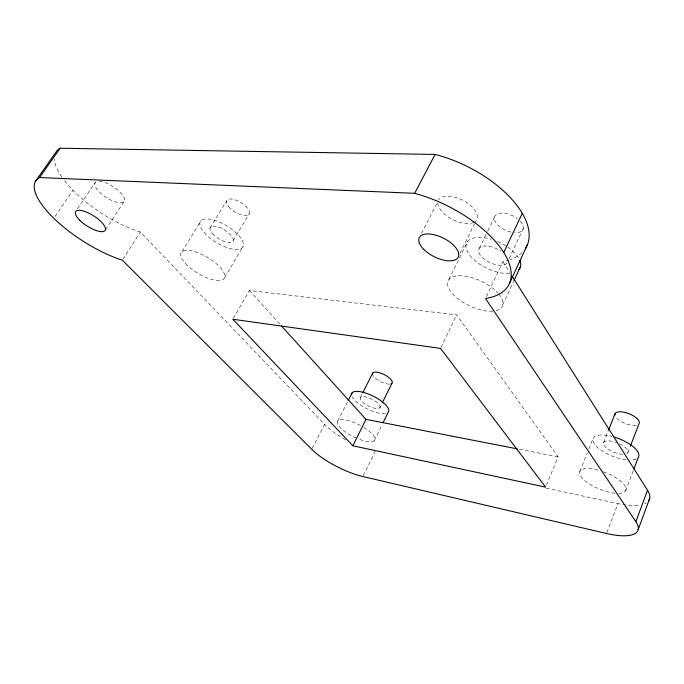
<?xml version="1.0" encoding="UTF-8"?>
<svg xmlns="http://www.w3.org/2000/svg" width="684" height="684" viewBox="0 0 684 684"><rect width="100%" height="100%" fill="white"/><g stroke="black" fill="none" stroke-linecap="round" stroke-linejoin="round"><path stroke-width="0.51" stroke-dasharray="3.42 2.56" d="M606.939 532.511L617.968 503.586A49.752 17.57 22.1 0 0 640.626 504.895M625.621 490.77L633.538 469.951M627.861 452.663L630.477 445.874M603.613 442.599L608.187 431.04M579.835 471.464L587.282 452.911M588.847 449.003L593.165 438.256M546.413 485.178L558.11 456.826L456.681 314.888L249.386 290.478L233.347 318.351M502.774 304.79L513.436 281.765M509.144 258.612L523.277 228.516M486.409 296.608L502.911 261.63A87.663 44.434 26.9 0 0 509.084 260.048M441.026 347.446L456.681 314.888M479.441 248.181L487.367 231.842M487.829 230.884L495.284 215.503M363.349 475.611L375.165 451.363M374.336 440.556L382.176 424.542M460.033 253.26L474.405 224.061M474.876 223.121L476.261 220.299A21.418 10.901 26.6 0 0 463.94 200.848A21.418 10.901 26.6 0 0 438.803 199.711M448.909 279.474L467.505 241.64M379.8 407.809A11.012 3.771 26.6 0 0 367.53 397.464A11.012 3.771 26.6 0 0 363.093 402.517A11.012 3.771 26.6 0 0 379.8 407.809L382.134 403.09M360.442 397.43L362.34 393.668M337.759 421.011L347.754 401.354M421.506 233.381L437.358 202.515M312.237 448.422L324.584 424.371L140.357 232.004A71.384 26.787 33 0 1 62.389 177.823M224.737 277.465L243.23 246.095M233.193 240.657L249.344 213.528M209.971 228.097L226.421 201.087M182.004 251.686L201.224 220.436M122.915 259.322L140.357 232.004M105.567 229.721L123.958 201.643M77.506 208.825L95.23 182.517M54.994 216.529L72.914 190.229M519.472 449.294L558.11 456.826M546.063 488.119L617.968 503.586M249.386 290.478L280.859 325.276M502.911 261.63L509.742 272.429M521.952 252.695A87.663 44.434 26.9 0 1 510.05 259.723M345.591 439.726A41.621 13.227 26.6 0 1 324.584 424.371M61.791 176.951A71.384 26.787 33 0 1 54.369 158.714M646.346 502.826A49.752 17.57 22.1 0 1 644.636 503.706M603.305 471.772A24.863 8.781 22.1 0 1 624.552 485.238A24.863 8.781 22.1 0 1 618.618 493.378M614.942 493.215A24.863 8.781 22.1 0 1 580.896 476.474A24.863 8.781 22.1 0 1 599.637 470.575M498.662 293.992A29.934 13.62 25.3 0 1 494.942 310.852M492.831 311.126A29.934 13.62 25.3 0 1 453.381 294.684A29.934 13.62 25.3 0 1 458.827 275.72A29.934 13.62 25.3 0 1 497.978 293.205M363.76 427.38A20.802 6.609 26.6 0 1 374.747 439.957A20.802 6.609 26.6 0 1 358.425 438.957M356.492 438.162A20.802 6.609 26.6 0 1 337.409 421.66A20.802 6.609 26.6 0 1 360.596 425.568M636.436 458.836A24.53 9.319 21.7 0 1 630.468 460.041M625.954 459.785A24.53 9.319 21.7 0 1 593.943 443.232A24.53 9.319 21.7 0 1 611.958 436.426M619.619 443.831A13.141 4.993 21.7 0 1 626.826 453.629M622.62 454.287A13.141 4.993 21.7 0 1 603.75 444.822A13.141 4.993 21.7 0 1 617.242 442.804M385.425 413.546A20.563 7.045 26.6 0 1 367.137 408.878A20.563 7.045 26.6 0 1 352.294 397.036M509.529 273.403A29.446 14.373 25.1 0 1 467.736 252.131A29.446 14.373 25.1 0 1 491.18 239.263M497.567 241.563A29.446 14.373 25.1 0 1 507.024 246.659M507.819 247.189A29.446 14.373 25.1 0 1 518.412 257.697M506.929 263.237A15.775 7.695 25.1 0 1 487.162 261.108A15.775 7.695 25.1 0 1 480.322 247.343A15.775 7.695 25.1 0 1 500.944 251.199M520.208 221.154A15.544 8.028 24.9 0 1 514.676 232.637M511.076 232.098A15.544 8.028 24.9 0 1 494.806 216.289A15.544 8.028 24.9 0 1 517.446 218.692M389.333 384.126A10.901 3.967 26.6 0 1 372.814 375.251M636.214 425.2A12.987 5.233 21.3 0 1 615.523 416.718M99.077 181.183A17.271 6.421 33 0 1 123.624 196.838A17.271 6.421 33 0 1 108.405 198.779A17.271 6.421 33 0 1 96.7 181.491M473.926 222.223A21.418 10.901 26.6 0 1 451.953 219.188A21.418 10.901 26.6 0 1 437.88 203.191M185.338 263.391A25.12 9.277 30.7 0 0 223.283 279.414A25.12 9.277 30.7 0 0 199.745 253.516A25.12 9.277 30.7 0 0 185.338 263.391M204.174 232.551A24.769 9.841 31 0 0 241.708 248.164A24.769 9.841 31 0 0 218.966 221.83A24.769 9.841 31 0 0 204.174 232.551M212.314 233.526A13.27 5.275 31 0 0 232.398 241.785A13.27 5.275 31 0 0 220.077 227.669A13.27 5.275 31 0 0 212.314 233.526M228.618 206.645A13.107 5.523 31.3 0 0 248.514 214.716A13.107 5.523 31.3 0 0 236.561 200.403A13.107 5.523 31.3 0 0 228.618 206.645"/><path stroke-width="1.03" d="M638.206 529.519L649.697 498.405M525.278 248.728A87.663 44.434 26.9 0 0 435.101 154.439L60.124 148.223L39.586 177.549A72.333 25.282 32.5 0 0 52.608 217.102A72.333 25.282 32.5 0 0 122.35 260.202L311.759 449.345A42.057 12.423 26.7 0 0 362.896 476.543L606.563 533.511A50.368 16.553 22.5 0 0 635.872 521.67L647.543 490.24L512.025 276.028M633.914 468.959L638.437 457.057A24.53 9.319 21.7 0 0 613.984 436.99M630.477 445.874L639.07 423.55A12.987 5.233 21.3 0 0 627.895 413.307A12.987 5.233 21.3 0 0 614.882 415.094M608.572 430.082L615.061 413.709M513.881 280.808L520.55 266.418M509.512 283.287L527.236 245.137M503.749 252.507L522.285 213.348M383.1 422.661L388.17 412.307A20.563 7.045 26.6 0 0 372.421 395.779A20.563 7.045 26.6 0 0 351.533 394.719M382.595 402.149L391.923 383.271M352.841 445.78L232.825 319.248L440.564 348.404L545.61 487.136L352.841 445.78L365.974 419.369L281.569 326.063M362.811 392.727L372.771 372.977M348.233 400.414L352.038 392.924M39.586 177.549L414.641 193.315L435.101 154.439M35.534 181.26L55.908 152.19A71.384 26.787 33 0 1 60.124 148.223M365.974 419.369L517.386 448.892M635.872 521.67L485.512 298.506A89.134 42.237 26.9 0 0 502.407 250.438A89.134 42.237 26.9 0 0 414.641 193.315M647.543 490.24A49.752 17.57 22.1 0 1 648.774 500.534M519.84 260.51A29.446 14.373 25.1 0 1 518.814 269.752M372.455 373.968A10.901 3.967 26.6 0 1 384.93 374.952A10.901 3.967 26.6 0 1 390.915 383.904M423.721 249.327A21.777 10.363 26.6 0 0 457.716 257.971A21.777 10.363 26.6 0 0 434.819 234.894A21.777 10.363 26.6 0 0 423.721 249.327M79.712 220.197A17.493 6.062 32.5 0 0 104.994 230.602A17.493 6.062 32.5 0 0 86.526 212.108A17.493 6.062 32.5 0 0 79.712 220.197"/></g></svg>
